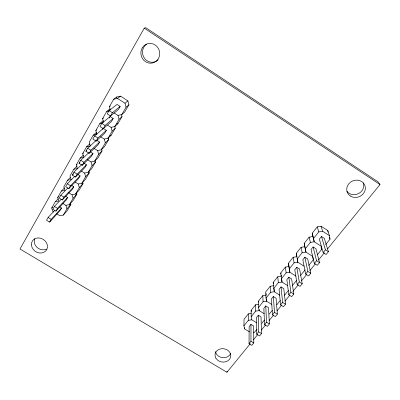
<?xml version="1.0" encoding="UTF-8"?>
<svg xmlns="http://www.w3.org/2000/svg" width="400" height="400" viewBox="0 0 400 400"><rect width="100%" height="100%" fill="white"/><g stroke="black" fill="none" stroke-linecap="round" stroke-linejoin="round"><path stroke-width="0.6" d="M256.795 322.86L251.825 319.82L251.16 316.73L251.165 310.29L255.53 304.785L258.445 304.35M249.035 343.65L250.96 341.285L250.985 324.375L253.665 326.01L253.78 342.995L251.85 345.355L249.035 343.65L249.16 326.655L250.985 324.375M249.52 331.885L244.58 328.88L243.905 325.835L248.29 320.33L248.355 313.84L251.24 313.415M244.58 328.88L244.605 327.675M243.905 325.835L244.055 319.26L248.355 313.84M327.54 248.9L380 184.55L378.19 181.95L145.815 27.72L144.225 28.14L20 249.01L226.955 372.28L227.03 371.16M53.84 212.08L52.84 211.47L51.72 208.035L55.34 201.685L58.245 198.695M55.34 201.685L58.82 201.015L57.705 197.525L61.38 191.065L64.625 187.805M70.605 177.255L67.53 180.27L63.79 186.84L64.9 190.38L61.38 191.065M77.205 166.025L73.78 169.29L69.975 175.97L71.08 179.565L67.53 180.27M73.78 169.29L77.37 168.57L76.27 164.915L80.14 158.125L83.47 155.045M80.14 158.125L83.77 157.38L82.67 153.67L86.605 146.76L89.79 143.925M96.11 133.245L96.715 132.185L93.19 135.195L89.185 142.23L90.275 145.995L86.605 146.76M93.19 135.195L96.9 134.415L95.815 130.59L99.89 123.43L103.295 120.655M103.485 122.07L102.56 118.74L106.71 111.45L109.985 108.925M110.345 110.06L109.425 106.675L113.65 99.26L116.8 96.985L120.55 96.155L127.91 100.9L128.925 104.79L124.725 111.99L121.785 114.59L117.985 115.41L113.995 112.86M116.205 98.025L116.8 96.985M54.84 210.26L48.095 217.475L46.53 220.225L49.62 222.1L60.045 210.615L61.56 207.99L59.61 206.8M61.255 199.25L54.395 206.445L52.795 209.24L55.91 211.14L66.1 200.13L67.64 197.46L65.67 196.255M67.92 187.925L60.805 195.215L59.18 198.06L62.315 199.985L72.25 189.47L73.82 186.755L71.84 185.535M74.985 176.135L67.33 183.78L65.675 186.68L68.835 188.625L78.51 178.625L80.105 175.865L77.61 174.32M83.985 163.225L86.495 164.79L84.875 167.595L75.47 177.065L72.285 175.095L73.97 172.14L81.755 164.59M90.47 151.935L93 153.52L91.35 156.375L82.23 165.295L79.02 163.295L80.735 160.29L89.085 152.44M96.56 140.125L99.615 142.055L97.94 144.96L89.11 153.305L85.88 151.28L87.625 148.215L96.115 140.53M94.645 135.915L92.865 139.035L96.125 141.09L104.645 133.345L106.35 130.385L103.27 128.435L94.645 135.915L97.91 137.98L106.35 130.385M101.795 123.385L99.985 126.565L103.265 128.65L111.465 121.52L113.205 118.51L110.105 116.53L101.795 123.385L105.085 125.475L113.205 118.51M109.085 110.62L107.235 113.86L110.545 115.97L118.41 109.49L120.18 106.42L117.06 104.415L109.085 110.62L112.4 112.735L120.18 106.42M102.705 129.42L103.27 128.435M109.235 118.04L110.105 116.53M49.62 222.1L51.195 219.355L61.56 207.99M55.91 211.14L57.515 208.345L67.64 197.46M62.315 199.985L63.945 197.14L73.82 186.755M68.835 188.625L70.495 185.735L80.105 175.865M75.47 177.065L77.16 174.12L86.495 164.79M82.23 165.295L83.95 162.295L93 153.52M89.11 153.305L90.865 150.25L99.615 142.055M96.125 141.09L97.91 137.98M103.265 128.65L105.085 125.475M110.545 115.97L112.4 112.735M56.85 213.91L59.855 215.74L63.31 215.095L66.975 208.795L70.87 204.385L70.52 203.25M62.855 203.485L65.885 205.335L69.375 204.67L73.1 198.265L76.9 194.045L76.37 192.32M68.455 192.57L72.015 194.755L75.54 194.075L79.33 187.56L83.025 183.535L82.675 182.365M75.175 182.1L78.25 183.995L81.81 183.295L85.665 176.675L89.255 172.845L88.905 171.665M81.495 171.13L84.59 173.055L88.19 172.335L92.11 165.595L95.585 161.98L95.065 160.18M87.4 159.65L91.035 161.925L94.675 161.185L98.665 154.33L102.03 150.93L101.435 148.84M93.935 148.295L97.6 150.6L101.28 149.84L105.335 142.865L108.58 139.69L107.99 137.57M100.585 136.745L104.275 139.075L107.995 138.295L112.125 131.2L115.245 128.255L114.66 126.105M107.6 125.145L111.07 127.345L114.83 126.55L119.035 119.325L122.025 116.625L121.44 114.435M121.785 114.59L126.065 107.235L128.925 104.79M70.87 204.385L67.265 210.57L63.31 215.095M76.9 194.045L73.235 200.335L69.375 204.67M83.025 183.535L79.3 189.925L75.54 194.075M89.255 172.845L85.465 179.345L81.81 183.295M95.585 161.98L91.735 168.59L88.19 172.335M102.03 150.93L98.11 157.65L94.675 161.185M108.58 139.69L104.595 146.53L101.28 149.84M107.995 138.295L111.19 135.215L115.245 128.255M114.83 126.55L117.9 123.7L122.025 116.625M264.19 313.685L259.185 310.61L258.53 307.48L258.385 301.18L262.82 295.585L266.355 295.05M273.795 285.685L270.225 286.235L265.72 291.92L266.02 298.075L266.665 301.255L271.7 304.365M279.84 295.21L274.27 291.745L273.175 282.515L277.755 276.74L281.36 276.175L281.155 275.105M287.605 285.585L282 282.08L280.75 272.96L285.4 267.09L289.045 266.51L288.445 263.245L293.175 257.28L296.86 256.685L296.27 253.375L301.075 247.31L304.8 246.695L305.965 252.105L312.725 256.4L313.29 259.79L308.715 265.44M304.8 246.695L304.225 243.335L309.11 237.17L312.87 236.54L314.23 241.775L321.03 246.12L321.585 249.565L317.315 254.825M312.87 236.54L312.31 233.13L317.28 226.86L321.08 226.215L327.78 230.53L329.48 235.665L330.02 239.16L325.62 244.585M251.16 316.73L255.615 311.14L255.53 304.785M258.53 307.48L263.06 301.795L262.82 295.585M266.02 298.075L270.625 292.305L270.225 286.235M273.635 288.52L278.315 282.655L282 282.08L281.615 278.535M281.375 278.81L286.13 272.84L289.855 272.255L296.01 276.125M289.125 267.085L289.855 272.255L289.245 268.935L294.08 262.87L297.845 262.265L304.04 266.18M304.225 243.335L305.965 252.105L302.16 252.725L297.245 258.895L297.845 262.265L296.27 253.375M305.38 248.685L310.38 242.41L314.23 241.775L312.31 233.13M313.655 238.3L318.745 231.92L322.635 231.265L329.48 235.665M258.315 315.235L256.46 317.555L256.72 334.215L259.55 335.94L261.515 333.54L261.015 316.89L258.315 315.235L258.675 331.81L256.72 334.215M265.765 305.95L263.875 308.305L264.53 324.615L267.385 326.36L269.38 323.925L268.48 307.625L265.765 305.95L266.52 322.175L264.53 324.615M273.335 296.515L271.415 298.905L272.48 314.855L275.35 316.625L277.375 314.145L276.065 298.205L273.335 296.515L274.5 312.37L272.48 314.855M281.025 286.92L279.075 289.355L280.56 304.925L283.45 306.715L285.515 304.195L283.775 288.635L281.025 286.92L282.62 302.4L280.56 304.925M288.85 277.17L286.865 279.64L288.785 294.825L291.695 296.635L293.795 294.07L291.615 278.905L288.85 277.17L290.88 292.25L288.785 294.825M296.8 267.255L294.785 269.77L297.155 284.545L300.085 286.38L302.22 283.77L299.585 269.01L296.8 267.255L299.285 281.925L302.22 283.77M304.885 257.175L302.835 259.73L305.67 274.085L308.62 275.945L310.795 273.285L307.685 258.95L304.885 257.175L307.84 271.42L310.795 273.285M313.105 246.925L311.02 249.525L314.34 263.435L317.31 265.32L319.525 262.61L315.925 248.72L313.105 246.925L316.55 260.72L319.525 262.61M321.47 236.495L319.35 239.14L323.165 252.595L326.155 254.5L328.41 251.745L324.31 238.32L321.47 236.495L325.415 249.83L328.41 251.745M257.09 329.11L254.51 332.29L253.34 332.455M261.83 323.26L264.455 320.025M269.27 314.085L272.315 310.33M276.83 304.765L280.31 300.47M284.51 295.285L288.445 290.435M292.32 285.655L296.75 280.195M300.635 275.4L305.135 269.845M297.155 284.545L299.285 281.925M305.67 274.085L307.84 271.42M314.34 263.435L316.55 260.72M323.165 252.595L325.415 249.83M226.955 372.28L250.225 343.735M253.385 339.865L257.72 334.54M261.27 330.185L265.61 324.865M269.16 320.51L273.5 315.185M277.05 310.83L281.39 305.51M284.94 301.155L289.67 295.35M292.83 291.48L298.35 284.705M301.505 280.835L306.635 274.545M309.79 270.675L315.31 263.9M318.465 260.03L324.385 252.77M51.72 208.035L52.565 207.155M57.705 197.525L58.53 196.685M72.285 175.095L73.595 173.815M79.02 163.295L79.905 162.455M76.27 164.915L77.115 164.12M85.88 151.28L86.78 150.455M82.67 153.67L83.495 152.92M95.815 130.59L96.685 129.86M126.065 107.235L125.025 103.26L127.91 100.9M102.56 118.74L103.52 117.975M109.425 106.675L110.35 105.985M113.65 99.26L117.485 98.41L120.55 96.155M106.71 111.45L109.415 110.86M99.89 123.43L103.105 122.74M116.845 123.925L117.9 123.7M109.975 135.47L111.19 135.215M270.625 292.305L274.27 291.745L274.035 288.715M263.06 301.795L266.665 301.255L266.54 298.775M255.615 311.14L259.185 310.61L259.155 309.455M248.29 320.33L251.825 319.82M48.095 217.475L51.195 219.355M250.96 341.285L253.78 342.995M54.395 206.445L57.515 208.345M258.675 331.81L261.515 333.54M60.805 195.215L63.945 197.14M266.52 322.175L269.38 323.925M67.33 183.78L70.495 185.735M274.5 312.37L277.375 314.145M73.97 172.14L77.16 174.12M282.62 302.4L285.515 304.195M80.735 160.29L83.95 162.295M290.88 292.25L293.795 294.07M87.625 148.215L90.865 150.25M117.485 98.41L125.025 103.26M144.225 28.14L380 184.55M329.45 237.425L330.02 239.16M65.885 205.335L66.975 208.795M72.015 194.755L73.1 198.265M321.08 226.215L322.635 231.265M78.25 183.995L79.33 187.56M84.59 173.055L85.665 176.675M91.035 161.925L92.11 165.595M317.28 226.86L318.745 231.92M97.6 150.6L98.665 154.33M321.08 247.77L321.585 249.565M104.275 139.075L105.335 142.865M111.07 127.345L112.125 131.2M117.985 115.41L119.035 119.325M309.11 237.17L310.38 242.41M251.165 310.29L251.425 311.505M258.385 301.18L258.6 302.205M266.04 293.485L266.25 294.525M301.075 247.31L302.16 252.725M273.175 282.515L273.385 283.575M280.75 272.96L280.955 274.03M293.175 257.28L294.08 262.87M327.78 230.53L328.045 232.245M288.445 263.245L289.245 268.935M285.4 267.09L286.13 272.84M277.755 276.74L278.315 282.655M158.225 59.76A9.81 9.245 73.8 0 1 144.515 58.355A9.81 9.245 73.8 0 1 146.705 44.175M230.655 353.475A7.825 6.635 8 0 1 222.455 357.645A7.825 6.635 8 0 1 215.51 351.545M46.475 249.15A8.265 7.115 33.7 0 1 37.135 247.47A8.265 7.115 33.7 0 1 34.77 238.695M363.33 182.925A9.32 8.43 -22.1 0 1 358.59 193.585A9.32 8.43 -22.1 0 1 346.91 191.355M142.2 47.95A9.955 9.375 73.3 0 0 150.17 63.195A9.955 9.375 73.3 0 0 158.525 48.75A9.955 9.375 73.3 0 0 142.2 47.95M215.835 358.085A7.925 6.695 8.1 0 0 229.49 359.365A7.925 6.695 8.1 0 0 223.41 348.705A7.925 6.695 8.1 0 0 215.835 358.085M31.44 244.85A8.37 7.185 33.6 0 0 43.855 252.34A8.37 7.185 33.6 0 0 43.075 239.275A8.37 7.185 33.6 0 0 31.44 244.85M350.26 195.955A9.455 8.535 -21.8 0 0 365.28 189.44A9.455 8.535 -21.8 0 0 352.6 180.98A9.455 8.535 -21.8 0 0 350.26 195.955"/></g></svg>
